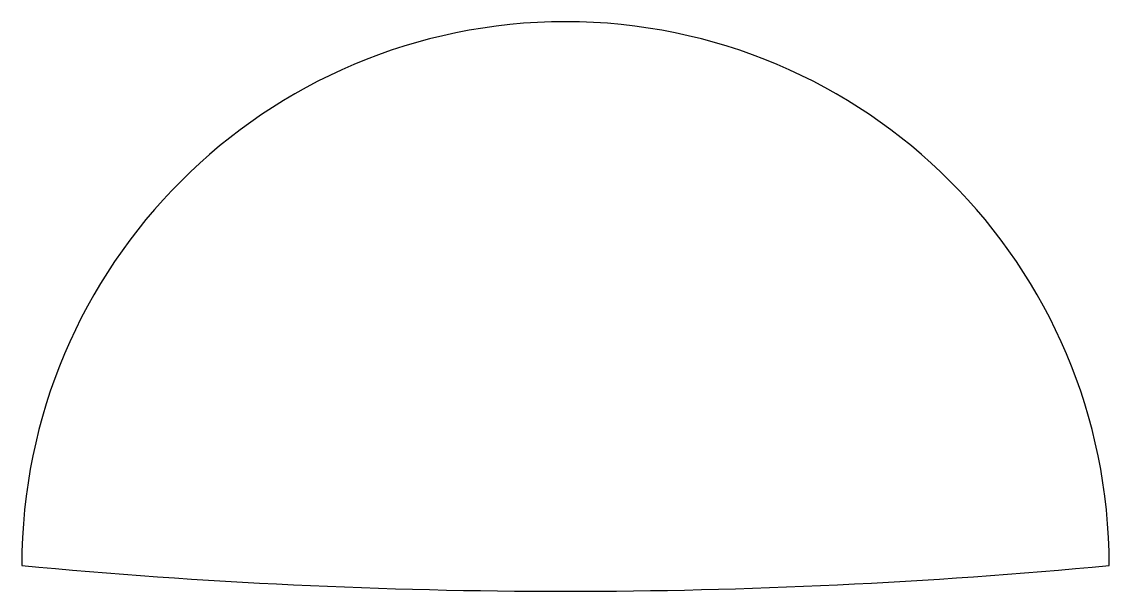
# Model space of a CAD drawing. Header units: millimetres. Extents: x -2.5 to 2.5, y 62.56 to 65.18.
import ezdxf

# ---------------------------------------------------------------- set-up
doc = ezdxf.new("R2010")
doc.units = ezdxf.units.MM

msp = doc.modelspace()

# ---------------------------------------------------------------- linework, layer by layer
at = {"color": 7, "linetype": 'Continuous', "lineweight": 25}
for centre, radius, start, end in [((0, 62.6804), 2.5, 0, 180), ((0, 89.058), 26.4958, 264.58583, 275.41417)]:
    msp.add_arc(centre, radius, start, end, dxfattribs=at)

doc.saveas('drawing.dxf')
